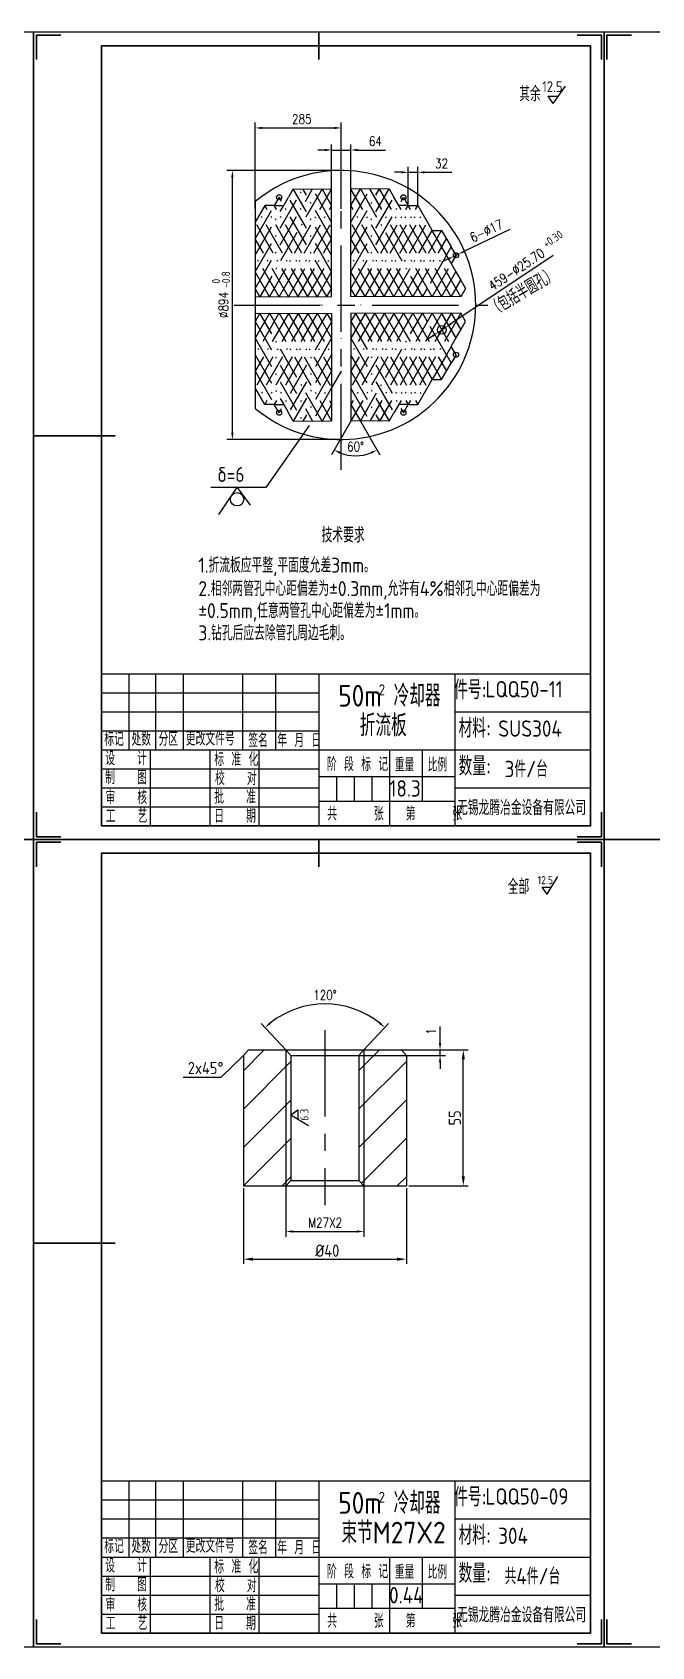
# Paper-space layout '布局1' of a CAD drawing. Extents: x 1187 to 4862, y -125 to 1349.
# Drawn here: x 1607 to 1835, y -121 to 473 of the extents above; entities that cross this region are included whole.
import ezdxf

# ---------------------------------------------------------------- set-up
doc = ezdxf.new("R2010")
doc.units = 0
doc.header["$MEASUREMENT"] = 0
doc.linetypes.add('ACAD_ISO10W100', pattern=[18.5, 12, -3, 0.5, -3])
doc.linetypes.add('CENTER', pattern=[50.8, 31.75, -6.35, 6.35, -6.35])
doc.layers.get('DEFPOINTS').update_dxf_attribs({"linetype": 'CONTINUOUS'})
for name, color, linetype in [('一般注释', 5, 'CONTINUOUS'), ('中心线', 1, 'CENTER'), ('单点划线', 6, 'ACAD_ISO10W100'), ('可见轮廓线', 7, 'CONTINUOUS'), ('图框_外框线', 7, 'CONTINUOUS'), ('图框_标题栏文字', 6, 'CONTINUOUS'), ('填充剖面线', 3, 'CONTINUOUS'), ('尺寸标注', 5, 'CONTINUOUS'), ('细实线', 2, 'CONTINUOUS')]:
    doc.layers.add(name, color=color, linetype=linetype)
doc.layers.add('图框_内框线', color=5, linetype='CONTINUOUS', lineweight=30)
doc.layers.add('图框_角线', color=5, linetype='CONTINUOUS', lineweight=30)
doc.styles.add('GK', font='gbenor.shx', dxfattribs={"height": 10})
doc.styles.add('TH_GBDIM', font='romans.shx', dxfattribs={"width": 0.8, "bigfont": 'gbcbig.shx'})
doc.styles.add('ZT', font='gbenor.shx', dxfattribs={"height": 8})
doc.styles.add('工程字', font='gbenor.shx', dxfattribs={"bigfont": 'gbcbig.shx'})
doc.styles.add('总图名称', font='gbenor.shx', dxfattribs={"height": 8, "bigfont": 'gbcbig.shx'})
doc.dimstyles.new('GB-35', dxfattribs={"dimtxt": 3.5, "dimasz": 3.5, "dimexe": 1.75, "dimexo": 0.875, "dimgap": 0.875, "dimtad": 1, "dimdsep": 46, "dimtxsty": '工程字', "dimcen": 3.5, "dimadec": 0, "dimazin": 0, "dimtfac": 0.7, "dimtmove": 0, "dimatfit": 3, "dimfxl": 0, "dimtzin": 0, "dimarcsym": 0})
doc.dimstyles.new('TH_GBDIM', dxfattribs={"dimtxt": 3.5, "dimasz": 2.5, "dimexe": 2, "dimexo": 0, "dimgap": 1.5, "dimtad": 1, "dimdec": 1, "dimzin": 0, "dimdsep": 46, "dimtxsty": 'TH_GBDIM', "dimcen": 2.5, "dimclrd": 130, "dimclre": 130, "dimclrt": 3, "dimadec": 0, "dimazin": 0, "dimtfac": 0.714286, "dimtdec": 1, "dimtmove": 0, "dimatfit": 3, "dimfxl": 0, "dimtolj": 1, "dimtzin": 0, "dimlwd": -1, "dimlwe": -1, "dimarcsym": 0})

# ---------------------------------------------------------------- blocks, each defined once
blk = doc.blocks.new('*D270')
at = {"layer": 'DEFPOINTS', "color": 0}
for p in [(1700.14, 48.23), (1728.87, 48.23), (1728.87, 31.45)]:
    blk.add_point(p, dxfattribs=at)
at = {"layer": '可见轮廓线', "color": 5}
for p, q in [((1700.14, 48.23), (1700.14, 29.45)), ((1728.87, 48.23), (1728.87, 29.45)), ((1702.64, 31.45), (1726.37, 31.45))]:
    blk.add_line(p, q, dxfattribs=at)
for points in [[(1702.64, 31.86), (1702.64, 31.03), (1700.14, 31.45)], [(1726.37, 31.86), (1726.37, 31.03), (1728.87, 31.45)]]:
    blk.add_solid(points, dxfattribs=at)
at = {"layer": '可见轮廓线', "color": 5, "insert": (1714.61, 34.7), "char_height": 3.5, "attachment_point": 5, "style": 'TH_GBDIM'}
blk.add_mtext('\\A1;M27X2', dxfattribs=at)
blk = doc.blocks.new('*D272')
at = {"layer": 'DEFPOINTS', "color": 0}
for p in [(1744.51, 98.23), (1765.44, 98.23), (1744.51, 48.23)]:
    blk.add_point(p, dxfattribs=at)
at = {"layer": '一般注释', "color": 0, "lineweight": -2}
for p, q in [((1745.38, 98.23), (1767.19, 98.23)), ((1765.44, 51.73), (1765.44, 94.73)), ((1745.38, 48.23), (1767.19, 48.23))]:
    blk.add_line(p, q, dxfattribs=at)
at = {"layer": '一般注释', "color": 0}
for points in [[(1764.86, 94.73), (1766.02, 94.73), (1765.44, 98.23)], [(1764.86, 51.73), (1766.02, 51.73), (1765.44, 48.23)]]:
    blk.add_solid(points, dxfattribs=at)
at = {"layer": '一般注释', "color": 0, "insert": (1762.32, 73.23), "char_height": 4.5, "attachment_point": 5, "rotation": 90, "style": '工程字'}
blk.add_mtext('55', dxfattribs=at)
blk = doc.blocks.new('*D269')
at = {"layer": 'DEFPOINTS', "color": 0}
for p in [(1722.52, 114.16), (1700.14, 98.23), (1702.01, 96.23), (1727.01, 96.23), (1728.87, 98.23)]:
    blk.add_point(p, dxfattribs=at)
at = {"layer": '一般注释', "color": 5}
for p, q in [((1700.14, 98.23), (1691.08, 107.93)), ((1728.87, 98.23), (1737.93, 107.93))]:
    blk.add_line(p, q, dxfattribs=at)
blk.add_arc((1714.51, 82.84), 32.33, 51.40175, 128.59825, dxfattribs=at)
for points in [[(1694.61, 107.79), (1694.07, 108.42), (1692.45, 106.47)], [(1734.95, 108.42), (1734.41, 107.79), (1736.57, 106.47)]]:
    blk.add_solid(points, dxfattribs=at)
at = {"layer": '一般注释', "color": 5, "insert": (1714.51, 118.42), "char_height": 3.5, "attachment_point": 5, "style": 'TH_GBDIM'}
blk.add_mtext('\\A1;120%%D', dxfattribs=at)
blk = doc.blocks.new('*D268')
at = {"layer": 'DEFPOINTS', "color": 0}
for p in [(1720.35, 98.23), (1720.35, 96.23), (1756.88, 98.23)]:
    blk.add_point(p, dxfattribs=at)
at = {"layer": '一般注释', "color": 5}
for p, q in [((1756.88, 100.73), (1756.88, 106.89)), ((1720.35, 98.23), (1758.88, 98.23)), ((1720.35, 96.23), (1758.88, 96.23)), ((1756.88, 96.23), (1756.88, 98.23)), ((1756.88, 93.73), (1756.88, 91.23))]:
    blk.add_line(p, q, dxfattribs=at)
for points in [[(1756.46, 100.73), (1757.29, 100.73), (1756.88, 98.23)], [(1756.46, 93.73), (1757.29, 93.73), (1756.88, 96.23)]]:
    blk.add_solid(points, dxfattribs=at)
at = {"layer": '一般注释', "color": 5, "insert": (1753.63, 105.06), "char_height": 3.5, "attachment_point": 5, "rotation": 90, "style": 'TH_GBDIM'}
blk.add_mtext('\\A1;1', dxfattribs=at)
blk = doc.blocks.new('*D281')
at = {"layer": 'DEFPOINTS', "color": 0}
for p in [(1720.5, 437.47), (1688.82, 407.65), (1720.5, 407.65)]:
    blk.add_point(p, dxfattribs=at)
at = {"layer": '尺寸标注', "color": 5}
for p, q in [((1688.82, 407.65), (1688.82, 439.47)), ((1691.32, 437.47), (1718, 437.47)), ((1720.5, 407.65), (1720.5, 439.47))]:
    blk.add_line(p, q, dxfattribs=at)
for points in [[(1691.32, 437.88), (1691.32, 437.05), (1688.82, 437.47)], [(1718, 437.88), (1718, 437.05), (1720.5, 437.47)]]:
    blk.add_solid(points, dxfattribs=at)
at = {"layer": '尺寸标注', "color": 5, "insert": (1706, 440.72), "char_height": 3.5, "attachment_point": 5, "style": 'TH_GBDIM'}
blk.add_mtext('\\A1;285', dxfattribs=at)
blk = doc.blocks.new('*D282')
at = {"layer": 'DEFPOINTS', "color": 0}
for p in [(1680.44, 421.82), (1720.5, 421.82), (1720.5, 322.82)]:
    blk.add_point(p, dxfattribs=at)
at = {"layer": '尺寸标注', "color": 5}
for p, q in [((1720.5, 421.82), (1678.44, 421.82)), ((1680.44, 325.32), (1680.44, 419.32)), ((1720.5, 322.82), (1678.44, 322.82))]:
    blk.add_line(p, q, dxfattribs=at)
for points in [[(1680.02, 419.32), (1680.86, 419.32), (1680.44, 421.82)], [(1680.02, 325.32), (1680.86, 325.32), (1680.44, 322.82)]]:
    blk.add_solid(points, dxfattribs=at)
at = {"layer": '尺寸标注', "color": 5, "insert": (1677.19, 372.32), "char_height": 3.5, "attachment_point": 5, "rotation": 90, "style": 'TH_GBDIM'}
blk.add_mtext('\\A1;%%C894', dxfattribs=at)
blk = doc.blocks.new('*D283')
at = {"layer": 'DEFPOINTS', "color": 0}
for p in [(1724.02, 429.35), (1716.95, 414.94), (1724.02, 414.94)]:
    blk.add_point(p, dxfattribs=at)
at = {"layer": '尺寸标注', "color": 5}
for p, q in [((1714.45, 429.35), (1711.95, 429.35)), ((1716.95, 414.94), (1716.95, 431.35)), ((1716.95, 429.35), (1724.02, 429.35)), ((1724.02, 414.94), (1724.02, 431.35)), ((1726.52, 429.35), (1736.85, 429.35))]:
    blk.add_line(p, q, dxfattribs=at)
for points in [[(1714.45, 429.77), (1714.45, 428.94), (1716.95, 429.35)], [(1726.52, 429.77), (1726.52, 428.94), (1724.02, 429.35)]]:
    blk.add_solid(points, dxfattribs=at)
at = {"layer": '尺寸标注', "color": 5, "insert": (1733.08, 432.6), "char_height": 3.5, "attachment_point": 5, "style": 'TH_GBDIM'}
blk.add_mtext('\\A1;64', dxfattribs=at)
blk = doc.blocks.new('*D284')
at = {"layer": 'DEFPOINTS', "color": 0}
for p in [(1748.66, 421.15), (1745.14, 408.9), (1748.66, 408.9)]:
    blk.add_point(p, dxfattribs=at)
at = {"layer": '尺寸标注', "color": 5}
for p, q in [((1745.14, 408.9), (1745.14, 423.15)), ((1748.66, 408.9), (1748.66, 423.15)), ((1742.64, 421.15), (1740.14, 421.15)), ((1745.14, 421.15), (1748.66, 421.15)), ((1751.16, 421.15), (1761.19, 421.15))]:
    blk.add_line(p, q, dxfattribs=at)
for points in [[(1742.64, 421.56), (1742.64, 420.73), (1745.14, 421.15)], [(1751.16, 421.56), (1751.16, 420.73), (1748.66, 421.15)]]:
    blk.add_solid(points, dxfattribs=at)
at = {"layer": '尺寸标注', "color": 5, "insert": (1757.43, 424.4), "char_height": 3.5, "attachment_point": 5, "style": 'TH_GBDIM'}
blk.add_mtext('\\A1;32', dxfattribs=at)
blk = doc.blocks.new('*D285')
at = {"layer": 'DEFPOINTS', "color": 0}
for p in [(1761.91, 390.22), (1763.59, 391.03)]:
    blk.add_point(p, dxfattribs=at)
at = {"layer": '尺寸标注', "color": 5}
for p, q in [((1782.58, 400.15), (1765.84, 392.11)), ((1759.65, 389.14), (1757.4, 388.06)), ((1761.91, 390.22), (1763.59, 391.03))]:
    blk.add_line(p, q, dxfattribs=at)
for points in [[(1765.66, 392.49), (1766.02, 391.74), (1763.59, 391.03)], [(1759.47, 389.51), (1759.83, 388.76), (1761.91, 390.22)]]:
    blk.add_solid(points, dxfattribs=at)
at = {"layer": '尺寸标注', "color": 5, "insert": (1773.93, 399.6), "char_height": 3.5, "attachment_point": 5, "rotation": 25.65816, "style": 'TH_GBDIM'}
blk.add_mtext('\\A1;6-%%C17', dxfattribs=at)
blk = doc.blocks.new('*D286')
at = {"layer": 'DEFPOINTS', "color": 0}
for p in [(1758.81, 364.03), (1756.15, 362.25)]:
    blk.add_point(p, dxfattribs=at)
at = {"layer": '尺寸标注', "color": 5}
for p, q in [((1798.55, 390.58), (1760.89, 365.42)), ((1756.15, 362.25), (1758.81, 364.03)), ((1754.07, 360.86), (1751.99, 359.47))]:
    blk.add_line(p, q, dxfattribs=at)
for points in [[(1760.66, 365.76), (1761.12, 365.07), (1758.81, 364.03)], [(1753.84, 361.21), (1754.3, 360.52), (1756.15, 362.25)]]:
    blk.add_solid(points, dxfattribs=at)
at = {"layer": '尺寸标注', "color": 5, "insert": (1785.03, 385.45), "char_height": 3.5, "attachment_point": 5, "rotation": 33.74898, "style": 'TH_GBDIM'}
blk.add_mtext('\\A1;459-%%C25.70', dxfattribs=at)
blk = doc.blocks.new('*D299')
at = {"layer": 'DEFPOINTS', "color": 0}
for p in [(1746.9, 369.26), (1724.02, 335.74), (1724.02, 329.64), (1727.55, 329.63), (1723.03, 317.11)]:
    blk.add_point(p, dxfattribs=at)
at = {"layer": '尺寸标注', "color": 5}
for p, q in [((1724.02, 329.64), (1716.87, 317.25)), ((1727.55, 329.63), (1734.69, 317.25))]:
    blk.add_line(p, q, dxfattribs=at)
blk.add_arc((1725.78, 332.69), 15.82, 249.06138, 290.93862, dxfattribs=at)
for points in [[(1719.95, 317.54), (1720.3, 318.29), (1717.87, 318.99)], [(1731.26, 318.29), (1731.61, 317.54), (1733.69, 318.99)]]:
    blk.add_solid(points, dxfattribs=at)
at = {"layer": '尺寸标注', "color": 5, "insert": (1725.78, 320.21), "char_height": 3.5, "attachment_point": 5, "style": 'TH_GBDIM'}
blk.add_mtext('\\A1;60°', dxfattribs=at)

psp = doc.layouts.new('布局1')

# ---------------------------------------------------------------- hatches: boundary and pattern name
at = {"layer": '填充剖面线'}
h = psp.add_hatch(dxfattribs=at)
h.set_pattern_fill('ANSI31', color=256, scale=80, style=0)
h.set_pattern_definition([(45, (941.343, -341.447), (-7.07107, 7.07107), [])])
h.paths.add_polyline_path([(1700.14, 98.226), (1686.374, 98.226), (1684.507, 96.226), (1684.507, 48.226), (1700.14, 48.226)])
h.paths.add_polyline_path([(1702.007, 96.226), (1700.14, 98.226), (1700.14, 48.226), (1702.007, 50.226)])
h.paths.add_polyline_path([(1727.007, 50.226), (1728.874, 48.226), (1728.874, 98.226), (1727.007, 96.226)])
h.paths.add_polyline_path([(1728.874, 48.226), (1744.507, 48.226), (1744.507, 96.226), (1742.64, 98.226), (1728.874, 98.226)])

# ---------------------------------------------------------------- linework, layer by layer
at = {"layer": '一般注释'}
for p, q in [((1802.888, 452.892), (1798.448, 446.413)), ((1796.537, 449.202), (1798.448, 446.413)), ((1796.537, 449.202), (1800.359, 449.202)), ((1796.307, 155.609), (1800.257, 162.109)), ((1794.491, 158.142), (1797.846, 158.142)), ((1796.307, 155.609), (1794.491, 158.142)), ((1676.323, 88.175), (1684.507, 96.226)), ((1662.305, 88.175), (1676.323, 88.175)), ((1702.007, 74.365), (1704.54, 76.181)), ((1702.007, 74.365), (1708.508, 70.416)), ((1704.54, 76.181), (1704.54, 72.827)), ((1684.507, 47.351), (1684.507, 19.493)), ((1744.507, 47.351), (1744.507, 19.493)), ((1688.007, 21.243), (1741.007, 21.243))]:
    psp.add_line(p, q, dxfattribs=at)
for points in [[(1688.007, 21.826), (1688.007, 20.659), (1684.507, 21.243)], [(1741.007, 21.826), (1741.007, 20.659), (1744.507, 21.243)]]:
    psp.add_solid(points, dxfattribs=at)
at = {"layer": '中心线'}
for p, q in [((1720.5, 311.626), (1720.5, 428.46)), ((1681.081, 372.32), (1774.431, 372.32)), ((1714.507, 105.52), (1714.507, 41.07))]:
    psp.add_line(p, q, dxfattribs=at)
at = {"layer": '单点划线'}
for p, q in [((1688.819, 384.562), (1706.39, 415.051)), ((1688.819, 378.416), (1709.961, 415.033)), ((1713.45, 415.016), (1690.575, 375.373)), ((1694.105, 375.377), (1716.98, 414.998)), ((1697.62, 411.95), (1695.86, 408.901)), ((1716.96, 378.387), (1697.62, 411.95)), ((1716.98, 384.514), (1701.101, 412.017)), ((1716.98, 390.611), (1702.859, 415.069)), ((1716.98, 396.708), (1706.39, 415.051)), ((1716.98, 402.819), (1709.961, 415.033)), ((1716.98, 408.901), (1713.45, 415.016)), ((1724.02, 390.611), (1738.141, 415.069)), ((1724.02, 396.708), (1734.611, 415.051)), ((1724.02, 402.819), (1731.04, 415.033)), ((1724.02, 408.901), (1727.55, 415.016)), ((1746.895, 375.377), (1724.02, 414.998)), ((1724.02, 384.514), (1739.899, 412.017)), ((1724.04, 378.387), (1743.38, 411.95)), ((1727.55, 415.016), (1750.426, 375.373)), ((1753.94, 375.369), (1731.04, 415.033)), ((1757.482, 375.365), (1734.611, 415.051)), ((1743.38, 411.95), (1745.14, 408.901)), ((1688.819, 390.7), (1699.341, 408.963)), ((1688.819, 396.706), (1695.86, 408.901)), ((1708.166, 375.394), (1690.58, 405.853)), ((1711.683, 375.398), (1692.342, 408.899)), ((1715.201, 375.402), (1695.86, 408.901)), ((1697.627, 375.381), (1716.98, 408.901)), ((1720.486, 408.828), (1720.5, 408.852)), ((1720.5, 408.803), (1720.486, 408.828)), ((1743.373, 375.381), (1724.02, 408.901)), ((1725.799, 375.402), (1745.14, 408.901)), ((1729.317, 375.398), (1748.659, 408.899)), ((1732.835, 375.394), (1750.42, 405.853)), ((1761.018, 375.361), (1741.659, 408.963)), ((1764.507, 375.356), (1745.14, 408.901)), ((1704.648, 375.39), (1688.819, 402.806)), ((1701.15, 375.385), (1716.992, 402.784)), ((1716.992, 402.784), (1716.98, 402.805)), ((1723.997, 402.764), (1724.02, 402.805)), ((1739.851, 375.385), (1723.997, 402.764)), ((1736.352, 375.39), (1752.181, 402.806)), ((1739.87, 375.385), (1753.942, 399.76)), ((1743.387, 375.381), (1757.468, 399.77)), ((1759.226, 390.621), (1753.942, 399.76)), ((1701.131, 375.385), (1688.819, 396.709)), ((1704.672, 375.39), (1716.98, 396.708)), ((1736.328, 375.39), (1724.02, 396.708)), ((1746.905, 375.377), (1759.228, 396.722)), ((1762.749, 390.626), (1760.989, 393.674)), ((1697.613, 375.381), (1688.819, 390.613)), ((1708.196, 375.394), (1716.981, 390.61)), ((1716.981, 390.61), (1716.956, 390.654)), ((1732.804, 375.394), (1724.02, 390.61)), ((1759.226, 390.621), (1752.18, 378.417)), ((1753.94, 375.369), (1760.987, 387.574)), ((1762.749, 390.626), (1760.987, 387.574)), ((1694.095, 375.377), (1688.819, 384.516)), ((1711.721, 375.398), (1716.98, 384.505)), ((1720.501, 384.513), (1720.5, 384.514)), ((1720.5, 384.511), (1720.501, 384.513)), ((1729.279, 375.398), (1724.02, 384.505)), ((1757.458, 375.365), (1762.748, 384.528)), ((1760.975, 375.361), (1764.509, 381.481)), ((1688.819, 378.419), (1688.82, 378.417)), ((1690.578, 375.373), (1688.82, 378.417)), ((1715.239, 375.402), (1717.006, 378.461)), ((1716.96, 378.541), (1717.006, 378.461)), ((1725.761, 375.402), (1724.02, 378.417)), ((1724.04, 378.387), (1724.02, 378.352)), ((1750.423, 375.373), (1752.18, 378.417)), ((1694.095, 369.264), (1688.819, 360.125)), ((1697.599, 369.26), (1688.819, 354.028)), ((1701.131, 369.255), (1688.819, 347.931)), ((1704.625, 369.251), (1688.819, 341.835)), ((1690.575, 369.268), (1688.82, 366.224)), ((1713.45, 329.625), (1690.575, 369.268)), ((1708.166, 369.247), (1690.58, 338.788)), ((1692.337, 372.326), (1692.334, 372.32)), ((1692.337, 372.326), (1692.34, 372.32)), ((1711.651, 369.243), (1692.342, 335.742)), ((1694.105, 369.264), (1716.98, 329.643)), ((1715.201, 369.239), (1695.86, 335.74)), ((1697.627, 369.26), (1716.98, 335.74)), ((1699.372, 372.335), (1699.364, 372.32)), ((1699.372, 372.335), (1699.38, 372.32)), ((1701.15, 369.255), (1716.951, 341.887)), ((1704.672, 369.251), (1716.98, 347.933)), ((1706.418, 372.361), (1706.394, 372.32)), ((1706.418, 372.361), (1706.441, 372.32)), ((1708.212, 369.247), (1716.98, 354.034)), ((1711.721, 369.243), (1716.98, 360.136)), ((1713.456, 372.374), (1713.425, 372.32)), ((1713.456, 372.374), (1713.486, 372.32)), ((1715.253, 369.239), (1716.98, 366.228)), ((1720.5, 372.397), (1720.545, 372.32)), ((1720.539, 372.331), (1720.5, 372.264)), ((1739.829, 369.255), (1723.971, 341.843)), ((1732.776, 369.247), (1723.975, 354.03)), ((1746.895, 369.264), (1724.02, 329.643)), ((1743.373, 369.26), (1724.02, 335.74)), ((1736.328, 369.251), (1724.02, 347.933)), ((1729.279, 369.243), (1724.02, 360.136)), ((1725.764, 369.239), (1724.02, 366.221)), ((1725.761, 369.239), (1745.14, 335.74)), ((1727.56, 372.348), (1727.544, 372.32)), ((1727.55, 329.625), (1750.426, 369.268)), ((1727.56, 372.348), (1727.576, 372.32)), ((1729.349, 369.243), (1748.659, 335.742)), ((1753.94, 369.272), (1731.04, 329.607)), ((1732.835, 369.247), (1750.42, 338.788)), ((1734.58, 372.367), (1734.553, 372.32)), ((1734.58, 372.367), (1734.606, 372.32)), ((1757.482, 369.276), (1734.611, 329.59)), ((1736.376, 369.251), (1752.181, 341.835)), ((1739.87, 369.255), (1753.942, 344.881)), ((1741.62, 372.351), (1741.602, 372.32)), ((1741.62, 372.351), (1741.637, 372.32)), ((1760.992, 369.252), (1741.659, 335.678)), ((1743.403, 369.26), (1757.468, 344.871)), ((1764.507, 369.285), (1745.14, 335.74)), ((1746.905, 369.264), (1759.228, 347.919)), ((1748.663, 372.326), (1748.66, 372.32)), ((1748.663, 372.326), (1748.667, 372.32)), ((1750.426, 369.268), (1752.18, 366.224)), ((1753.94, 369.272), (1760.987, 357.067)), ((1757.47, 369.256), (1762.748, 360.113)), ((1760.975, 369.28), (1764.509, 363.16)), ((1688.819, 366.225), (1709.961, 329.607)), ((1688.819, 366.222), (1688.82, 366.224)), ((1716.96, 366.141), (1697.62, 332.691)), ((1724.02, 366.289), (1743.38, 332.691)), ((1759.226, 354.02), (1752.18, 366.224)), ((1688.819, 360.079), (1706.39, 329.59)), ((1716.98, 360.127), (1701.101, 332.623)), ((1720.5, 360.128), (1720.472, 360.078)), ((1720.472, 360.078), (1720.5, 360.029)), ((1724.02, 360.127), (1739.899, 332.623)), ((1762.749, 354.015), (1760.987, 357.067)), ((1688.819, 353.941), (1699.341, 335.678)), ((1716.98, 354.03), (1702.859, 329.572)), ((1723.975, 354.03), (1738.141, 329.572)), ((1759.226, 354.02), (1753.942, 344.881)), ((1762.749, 354.015), (1760.989, 350.967)), ((1688.819, 347.935), (1695.86, 335.74)), ((1716.98, 347.933), (1706.39, 329.59)), ((1720.5, 348.023), (1716.951, 341.887)), ((1720.451, 347.937), (1720.5, 347.851)), ((1724.02, 347.933), (1734.611, 329.59)), ((1716.98, 341.822), (1709.961, 329.607)), ((1723.971, 341.843), (1731.04, 329.607)), ((1697.62, 332.691), (1695.86, 335.74)), ((1716.98, 335.74), (1713.45, 329.625)), ((1720.5, 335.844), (1720.47, 335.792)), ((1720.47, 335.792), (1720.5, 335.74)), ((1724.02, 335.74), (1727.55, 329.625)), ((1743.38, 332.691), (1745.14, 335.74))]:
    psp.add_line(p, q, dxfattribs=at)
at = {"layer": '可见轮廓线'}
for p, q in [((1688.819, 410.354), (1688.819, 334.287)), ((1699.341, 408.963), (1701.101, 412.017)), ((1702.859, 415.069), (1701.101, 412.017)), ((1702.859, 415.069), (1716.98, 414.998)), ((1716.961, 375.404), (1716.947, 414.998)), ((1738.141, 415.069), (1724.02, 414.998)), ((1724.02, 375.381), (1724.02, 414.998)), ((1738.141, 415.069), (1739.899, 412.017)), ((1741.659, 408.963), (1739.899, 412.017)), ((1692.342, 408.899), (1688.819, 402.806)), ((1695.86, 408.901), (1692.342, 408.899)), ((1695.86, 408.901), (1699.341, 408.963)), ((1745.14, 408.901), (1741.659, 408.963)), ((1745.14, 408.901), (1748.659, 408.899)), ((1748.659, 408.899), (1753.942, 399.76)), ((1753.942, 399.76), (1757.468, 399.77)), ((1757.468, 399.77), (1760.989, 393.674)), ((1759.226, 390.621), (1760.989, 393.674)), ((1760.987, 387.574), (1759.226, 390.621)), ((1760.987, 387.574), (1762.748, 384.528)), ((1762.748, 384.528), (1764.509, 381.481)), ((1764.509, 381.481), (1766.27, 378.435)), ((1688.819, 375.371), (1716.961, 375.404)), ((1764.507, 375.356), (1724.039, 375.404)), ((1766.27, 378.435), (1764.5, 375.369)), ((1688.819, 369.27), (1716.961, 369.237)), ((1716.961, 369.237), (1716.947, 329.643)), ((1724.02, 369.26), (1724.02, 329.643)), ((1764.507, 369.285), (1724.039, 369.237)), ((1766.27, 366.206), (1764.5, 369.272)), ((1762.748, 360.113), (1764.509, 363.16)), ((1764.509, 363.16), (1766.27, 366.206)), ((1760.987, 357.067), (1759.226, 354.02)), ((1760.987, 357.067), (1762.748, 360.113)), ((1757.468, 344.871), (1760.989, 350.967)), ((1759.226, 354.02), (1760.989, 350.967)), ((1748.659, 335.742), (1753.942, 344.881)), ((1753.942, 344.881), (1757.468, 344.871)), ((1692.342, 335.742), (1688.819, 341.835)), ((1695.86, 335.74), (1692.342, 335.742)), ((1695.86, 335.74), (1699.341, 335.678)), ((1699.341, 335.678), (1701.101, 332.623)), ((1741.659, 335.678), (1739.899, 332.623)), ((1745.14, 335.74), (1741.659, 335.678)), ((1745.14, 335.74), (1748.659, 335.742)), ((1702.859, 329.572), (1701.101, 332.623)), ((1702.859, 329.572), (1716.98, 329.643)), ((1738.141, 329.572), (1724.02, 329.643)), ((1738.141, 329.572), (1739.899, 332.623)), ((1684.507, 96.226), (1686.374, 98.226)), ((1684.507, 96.226), (1684.507, 48.226)), ((1686.374, 98.226), (1742.64, 98.226)), ((1702.007, 96.226), (1700.14, 98.226)), ((1702.007, 96.226), (1727.007, 96.226)), ((1702.007, 96.226), (1702.007, 50.226)), ((1727.007, 96.226), (1728.874, 98.226)), ((1727.007, 96.226), (1727.007, 50.226)), ((1744.507, 96.226), (1742.64, 98.226)), ((1744.507, 96.226), (1744.507, 48.226)), ((1684.507, 48.226), (1744.507, 48.226)), ((1700.14, 48.226), (1702.007, 50.226)), ((1702.007, 50.226), (1727.007, 50.226)), ((1728.874, 48.226), (1727.007, 50.226))]:
    psp.add_line(p, q, dxfattribs=at)
for centre, radius in [((1697.62, 411.95), 0.934), ((1743.38, 411.95), 0.934), ((1762.749, 390.626), 0.934), ((1757.481, 363.14), 1.6), ((1762.749, 354.015), 0.934), ((1697.62, 332.691), 0.934), ((1743.38, 332.691), 0.934)]:
    psp.add_circle(centre, radius, dxfattribs=at)
psp.add_arc((1720.5, 372.32), 49.5, 230.206673, 129.793327, dxfattribs=at)
at = {"layer": '图框_内框线'}
for points in [[(1712.288, 472.662), (1712.288, 462.662)], [(1607.288, 324.162), (1637.288, 324.162)], [(1712.288, 175.662), (1712.288, 165.662)], [(1817.288, 175.662), (1847.288, 175.662)], [(1607.288, 27.162), (1637.288, 27.162)]]:
    psp.add_lwpolyline(points, dxfattribs=at)
for points in [[(1632.288, 180.662), (1812.288, 180.662), (1812.288, 467.662), (1632.288, 467.662)], [(1632.288, -116.338), (1812.288, -116.338), (1812.288, 170.662), (1632.288, 170.662)]]:
    psp.add_lwpolyline(points, close=True, dxfattribs=at)
at = {"layer": '图框_外框线'}
for p, q in [((1632.288, 236.662), (1632.288, 180.662)), ((1632.288, 236.662), (1812.288, 236.662)), ((1642.288, 236.662), (1642.288, 208.662)), ((1652.288, 208.662), (1652.288, 236.662)), ((1662.288, 236.662), (1662.288, 208.662)), ((1684.288, 208.662), (1684.288, 236.662)), ((1696.288, 236.662), (1696.288, 208.662)), ((1712.288, 236.662), (1712.288, 180.662)), ((1762.288, 236.662), (1762.288, 180.662)), ((1812.288, 180.662), (1812.288, 236.662)), ((1632.288, 229.662), (1712.288, 229.662)), ((1632.288, 222.662), (1712.288, 222.662)), ((1762.288, 222.662), (1812.288, 222.662)), ((1632.288, 215.662), (1712.288, 215.662)), ((1632.288, 208.662), (1762.288, 208.662)), ((1632.288, 208.662), (1812.288, 208.662)), ((1650.288, 180.662), (1650.288, 208.662)), ((1672.288, 180.662), (1672.288, 208.662)), ((1690.288, 180.662), (1690.288, 208.662)), ((1738.288, 208.662), (1738.288, 180.662)), ((1750.288, 208.662), (1750.288, 189.662)), ((1632.288, 201.662), (1712.288, 201.662)), ((1762.288, 198.662), (1712.288, 198.662)), ((1718.788, 198.662), (1718.788, 189.662)), ((1725.288, 198.662), (1725.288, 189.662)), ((1731.788, 198.662), (1731.788, 189.662)), ((1632.288, 194.662), (1712.288, 194.662)), ((1762.288, 194.662), (1812.288, 194.662)), ((1632.288, 187.662), (1712.288, 187.662)), ((1762.288, 189.662), (1712.288, 189.662)), ((1632.288, 180.662), (1812.288, 180.662)), ((1632.288, -60.338), (1812.288, -60.338)), ((1632.288, -60.338), (1632.288, -116.338)), ((1642.288, -60.338), (1642.288, -88.338)), ((1652.288, -88.338), (1652.288, -60.338)), ((1662.288, -60.338), (1662.288, -88.338)), ((1684.288, -88.338), (1684.288, -60.338)), ((1696.288, -60.338), (1696.288, -88.338)), ((1712.288, -60.338), (1712.288, -116.338)), ((1762.288, -60.338), (1762.288, -116.338)), ((1812.288, -116.338), (1812.288, -60.338)), ((1632.288, -67.338), (1712.288, -67.338)), ((1632.288, -74.338), (1712.288, -74.338)), ((1762.288, -74.338), (1812.288, -74.338)), ((1632.288, -81.338), (1712.288, -81.338)), ((1632.288, -88.338), (1812.288, -88.338)), ((1632.288, -88.338), (1762.288, -88.338)), ((1650.288, -116.338), (1650.288, -88.338)), ((1672.288, -116.338), (1672.288, -88.338)), ((1690.288, -116.338), (1690.288, -88.338)), ((1738.288, -88.338), (1738.288, -116.338)), ((1750.288, -88.338), (1750.288, -107.338)), ((1632.288, -95.338), (1712.288, -95.338)), ((1762.288, -98.338), (1712.288, -98.338)), ((1718.788, -98.338), (1718.788, -107.338)), ((1725.288, -98.338), (1725.288, -107.338)), ((1731.788, -98.338), (1731.788, -107.338)), ((1632.288, -102.338), (1712.288, -102.338)), ((1762.288, -102.338), (1812.288, -102.338)), ((1632.288, -109.338), (1712.288, -109.338)), ((1762.288, -107.338), (1712.288, -107.338)), ((1632.288, -116.338), (1812.288, -116.338))]:
    psp.add_line(p, q, dxfattribs=at)
for points in [[(1397.288, 175.662), (1607.288, 175.662), (1607.288, 472.662), (1397.288, 472.662)], [(1607.288, 175.662), (1817.288, 175.662), (1817.288, 472.662), (1607.288, 472.662)], [(1817.288, -121.338), (2658.288, -121.338), (2658.288, 472.662), (1817.288, 472.662)], [(1397.288, -121.338), (1607.288, -121.338), (1607.288, 175.662), (1397.288, 175.662)], [(1607.288, -121.338), (1817.288, -121.338), (1817.288, 175.662), (1607.288, 175.662)]]:
    psp.add_lwpolyline(points, close=True, dxfattribs=at)
at = {"layer": '图框_角线', "flags": 128}
for points in [[(1608.288, 462.662), (1608.288, 471.662), (1617.288, 471.662)], [(1807.288, 471.662), (1816.288, 471.662), (1816.288, 462.662)], [(1818.288, 462.662), (1818.288, 471.662), (1827.288, 471.662)], [(1617.288, 176.662), (1608.288, 176.662), (1608.288, 185.662)], [(1816.288, 185.662), (1816.288, 176.662), (1807.288, 176.662)], [(1608.288, 165.662), (1608.288, 174.662), (1617.288, 174.662)], [(1807.288, 174.662), (1816.288, 174.662), (1816.288, 165.662)], [(1617.288, -120.338), (1608.288, -120.338), (1608.288, -111.338)], [(1816.288, -111.338), (1816.288, -120.338), (1807.288, -120.338)], [(1827.288, -120.338), (1818.288, -120.338), (1818.288, -111.338)]]:
    psp.add_lwpolyline(points, dxfattribs=at)
at = {"layer": '尺寸标注'}
for p, q in [((1708.725, 327.941), (1692.726, 305.199)), ((1692.726, 305.199), (1672.504, 305.199)), ((1675.475, 295.268), (1682.21, 305.199)), ((1682.21, 305.199), (1686.961, 298.658))]:
    psp.add_line(p, q, dxfattribs=at)
psp.add_circle((1682.174, 300.83), 2.452, dxfattribs=at)
at = {"layer": '细实线'}
for p, q in [((1700.14, 98.226), (1700.14, 48.226)), ((1728.874, 98.226), (1728.874, 48.226))]:
    psp.add_line(p, q, dxfattribs=at)

# ---------------------------------------------------------------- texts
at = {"layer": '一般注释'}
for s, height, style, p in [('其余', 5.5, '工程字', (1786.034, 447.258)), ('δ=6', 5.5, '工程字', (1674.93, 307.22)), ('技术要求', 5.5, '工程字', (1713.271, 284.943)), ('1.折流板应平整,平面度允差3mm。', 5.5, '工程字', (1667.928, 273.844)), ('2.相邻两管孔中心距偏差为%%P0.3mm,允许有4%相邻孔中心距偏差为', 5.5, '工程字', (1667.928, 265.23)), ('%%P0.5mm,任意两管孔中心距偏差为%%P1mm。', 5.5, '工程字', (1667.928, 257.131)), ('3.钻孔后应去除管孔周边毛刺。', 5.5, '工程字', (1667.928, 248.932)), ('50m 冷却器', 8, '总图名称', (1719.387, 224.56)), ('2', 4, '工程字', (1734.32, 228.751)), ('LQQ50-11', 6, '工程字', (1773.581, 227.948)), ('折流板', 8, '总图名称', (1727.32, 213.645)), ('SUS304', 6, '工程字', (1778.283, 213.477)), ('3件/台', 6, '工程字', (1780.656, 198.595)), ('18.3', 6, '工程字', (1738.254, 191.454)), ('全部', 5.5, '工程字', (1781.795, 155.526)), ('12.5', 3, '工程字', (1792.817, 159.216)), ('2x45%%D', 4.5, '工程字', (1664.043, 89.339)), ('50m 冷却器', 8, '总图名称', (1719.387, -72.44)), ('2', 4, '工程字', (1734.278, -68.337)), ('LQQ50-09', 6, '工程字', (1773.581, -69.052)), ('束节M27X2', 8, '总图名称', (1720.564, -83.358)), ('304', 6, '工程字', (1778.283, -83.523)), ('共4件/台', 6, '工程字', (1780.656, -98.405)), ('0.44', 6, '工程字', (1738.123, -105.39))]:
    psp.add_text(s, height=height, dxfattribs=dict(at, style=style)).set_placement(p)
at = {"layer": '一般注释', "style": '工程字'}
for s, height, rotation, p in [('（包括半圆孔）', 5.5, 30.824092, (1776.7, 367.793)), ('6.3', 3, 90, (1708.445, 72.174))]:
    psp.add_text(s, height=height, rotation=rotation, dxfattribs=at).set_placement(p)
at = {"layer": '一般注释', "insert": (1715.384, 24.368), "char_height": 4.5, "attachment_point": 5, "style": '工程字'}
psp.add_mtext('%%C40', dxfattribs=at)
at = {"layer": '可见轮廓线', "style": '工程字'}
for p in [(1763.122, 184.599), (1763.122, -112.401)]:
    psp.add_text('无锡龙腾冶金设备有限公司', height=5.5, dxfattribs=at).set_placement(p)
at = {"layer": '图框_标题栏文字', "style": '工程字'}
for s, height, p in [('件号:', 7, (1762.07, 227.269)), ('材料:', 7, (1763.696, 213.173)), ('标记', 5, (1633.288, 210.101)), ('处数', 5, (1643.288, 210.101)), ('分区', 5, (1653.288, 210.101)), ('更改文件号', 5, (1663.288, 210.249)), ('签名', 5, (1686.288, 209.662)), ('年 月 日', 5, (1696.962, 209.662)), ('设   计', 5, (1633.623, 203.011)), ('标 准 化', 5, (1673.788, 202.662)), ('阶 段 标 记', 5, (1715.261, 200.862)), ('重量', 5, (1740.179, 200.662)), ('比例', 5, (1752.288, 200.662)), ('数量:', 7, (1763.696, 199.173)), ('制   图', 5, (1633.623, 196.011)), ('校   对', 5, (1674.054, 195.662)), ('审   核', 5, (1633.713, 188.645)), ('批   准', 5, (1673.758, 188.811)), ('工   艺', 5, (1633.828, 181.811)), ('日   期', 5, (1673.758, 181.811)), ('共     张   第     张', 5, (1715.362, 182.662)), ('件号:', 7, (1762.07, -69.731)), ('材料:', 7, (1763.696, -83.827)), ('标记', 5, (1633.288, -86.899)), ('处数', 5, (1643.288, -86.899)), ('分区', 5, (1653.288, -86.899)), ('更改文件号', 5, (1663.288, -86.751)), ('签名', 5, (1686.288, -87.338)), ('年 月 日', 5, (1696.962, -87.338)), ('设   计', 5, (1633.623, -93.989)), ('标 准 化', 5, (1673.788, -94.338)), ('阶 段 标 记', 5, (1715.261, -96.138)), ('重量', 5, (1740.179, -96.338)), ('比例', 5, (1752.288, -96.338)), ('数量:', 7, (1763.696, -97.827)), ('制   图', 5, (1633.623, -100.989)), ('校   对', 5, (1674.054, -101.338)), ('审   核', 5, (1633.713, -108.355)), ('批   准', 5, (1673.758, -108.189)), ('工   艺', 5, (1633.828, -115.189)), ('日   期', 5, (1673.758, -115.189)), ('共     张   第     张', 5, (1715.362, -114.338))]:
    psp.add_text(s, height=height, dxfattribs=at).set_placement(p)
at = {"layer": '尺寸标注', "style": 'GK'}
psp.add_text('12.5', height=4, dxfattribs=at).set_placement((1794.465, 450.658))
at = {"layer": '尺寸标注', "style": 'ZT'}
for s, rotation, p in [('+0.30', 33.648554, (1795.975, 393.174)), ('0', 90, (1675.946, 380.204)), ('-0.8', 90, (1679.532, 378.583))]:
    psp.add_text(s, height=3, rotation=rotation, dxfattribs=at).set_placement(p)

# ---------------------------------------------------------------- dimensions: what is measured, and where the dimension line sits
at = {"layer": '一般注释'}
dim = psp.add_angular_dim_2l(base=(1722.517, 114.159), line1=((1702.007, 96.226), (1700.14, 98.226)), line2=((1727.007, 96.226), (1728.874, 98.226)), text='120%%D', dimstyle='TH_GBDIM', override={"dimclrd": 5, "dimclre": 5, "dimclrt": 5}, dxfattribs=at)
dim.commit()
dim.dimension.update_dxf_attribs({"geometry": '*D269', "text_midpoint": (1714.507, 115.167), "dimtype": 162})
for base, p1, p2, text, dimstyle, override, picture, middle in [((1756.878, 98.226), (1720.353, 96.226), (1720.353, 98.226), '1', 'TH_GBDIM', {"dimclrd": 5, "dimclre": 5, "dimclrt": 5}, '*D268', (1753.628, 105.06)), ((1765.44, 98.226), (1744.507, 48.226), (1744.507, 98.226), '55', 'GB-35', {"dimtxt": 4.5}, '*D272', (1762.315, 73.226))]:
    dim = psp.add_linear_dim(base=base, p1=p1, p2=p2, angle=90, text=text, dimstyle=dimstyle, override=override, dxfattribs=at)
    dim.commit()
    dim.dimension.update_dxf_attribs({"geometry": picture, "text_midpoint": middle})
at = {"layer": '可见轮廓线'}
dim = psp.add_linear_dim(base=(1728.874, 31.445), p1=(1700.14, 48.226), p2=(1728.874, 48.226), text='M27X2', dimstyle='TH_GBDIM', override={"dimclrd": 5, "dimclre": 5, "dimclrt": 5}, dxfattribs=at)
dim.commit()
dim.dimension.update_dxf_attribs({"geometry": '*D270', "text_midpoint": (1714.612, 31.445), "dimtype": 160})
at = {"layer": '尺寸标注'}
for base, p1, p2, text, picture, middle in [((1720.5, 437.467), (1688.819, 407.653), (1720.5, 407.653), '285', '*D281', (1705.999, 437.467)), ((1724.02, 429.355), (1716.947, 414.94), (1724.02, 414.94), '64', '*D283', (1733.084, 429.355))]:
    dim = psp.add_linear_dim(base=base, p1=p1, p2=p2, text=text, dimstyle='TH_GBDIM', override={"dimclrd": 5, "dimclre": 5, "dimclrt": 5}, dxfattribs=at)
    dim.commit()
    dim.dimension.update_dxf_attribs({"geometry": picture, "text_midpoint": middle, "dimtype": 160})
dim = psp.add_linear_dim(base=(1680.439, 421.82), p1=(1720.5, 322.82), p2=(1720.5, 421.82), angle=90, text='%%C894', dimstyle='TH_GBDIM', override={"dimclrd": 5, "dimclre": 5, "dimclrt": 5}, dxfattribs=at)
dim.commit()
dim.dimension.update_dxf_attribs({"geometry": '*D282', "text_midpoint": (1677.189, 372.32)})
dim = psp.add_linear_dim(base=(1748.659, 421.147), p1=(1745.14, 408.901), p2=(1748.659, 408.899), text='32', dimstyle='TH_GBDIM', override={"dimclrd": 5, "dimclre": 5, "dimclrt": 5}, dxfattribs=at)
dim.commit()
dim.dimension.update_dxf_attribs({"geometry": '*D284', "text_midpoint": (1757.426, 424.397)})
dim = psp.add_diameter_dim_2p(p1=(1761.907, 390.221), p2=(1763.59, 391.03), text='6-%%C17', dimstyle='TH_GBDIM', override={"dimclrd": 5, "dimclre": 5, "dimclrt": 5}, dxfattribs=at)
dim.commit()
dim.dimension.update_dxf_attribs({"geometry": '*D285', "text_midpoint": (1775.338, 396.673)})
dim = psp.add_diameter_dim_2p(p1=(1756.15, 362.251), p2=(1758.811, 364.029), text='459-%%C25.70', dimstyle='TH_GBDIM', override={"dimclrd": 5, "dimclre": 5, "dimclrt": 5}, dxfattribs=at)
dim.commit()
dim.dimension.update_dxf_attribs({"geometry": '*D286', "text_midpoint": (1786.831, 382.75), "dimtype": 163})
dim = psp.add_angular_dim_2l(base=(1723.032, 317.107), line1=((1724.02, 335.74), (1727.55, 329.625)), line2=((1746.895, 369.264), (1724.02, 329.643)), dimstyle='TH_GBDIM', override={"dimclrd": 5, "dimclre": 5, "dimclrt": 5}, dxfattribs=at)
dim.commit()
dim.dimension.update_dxf_attribs({"geometry": '*D299', "text_midpoint": (1725.78, 320.213)})

doc.saveas('drawing.dxf')
